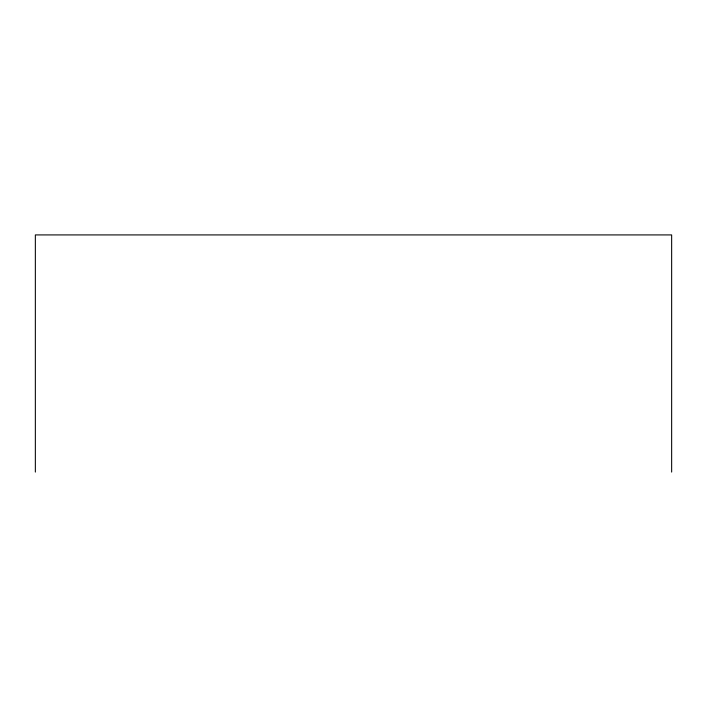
<?xml version="1.0" encoding="UTF-8"?>
<svg xmlns="http://www.w3.org/2000/svg" width="707" height="707" viewBox="0 0 707 707"><rect width="100%" height="100%" fill="white"/><g stroke="black" fill="none" stroke-linecap="round" stroke-linejoin="round"><path stroke-width="1.06" d="M671.65 472.082L671.65 234.918L35.35 234.918L35.35 472.082"/></g></svg>
